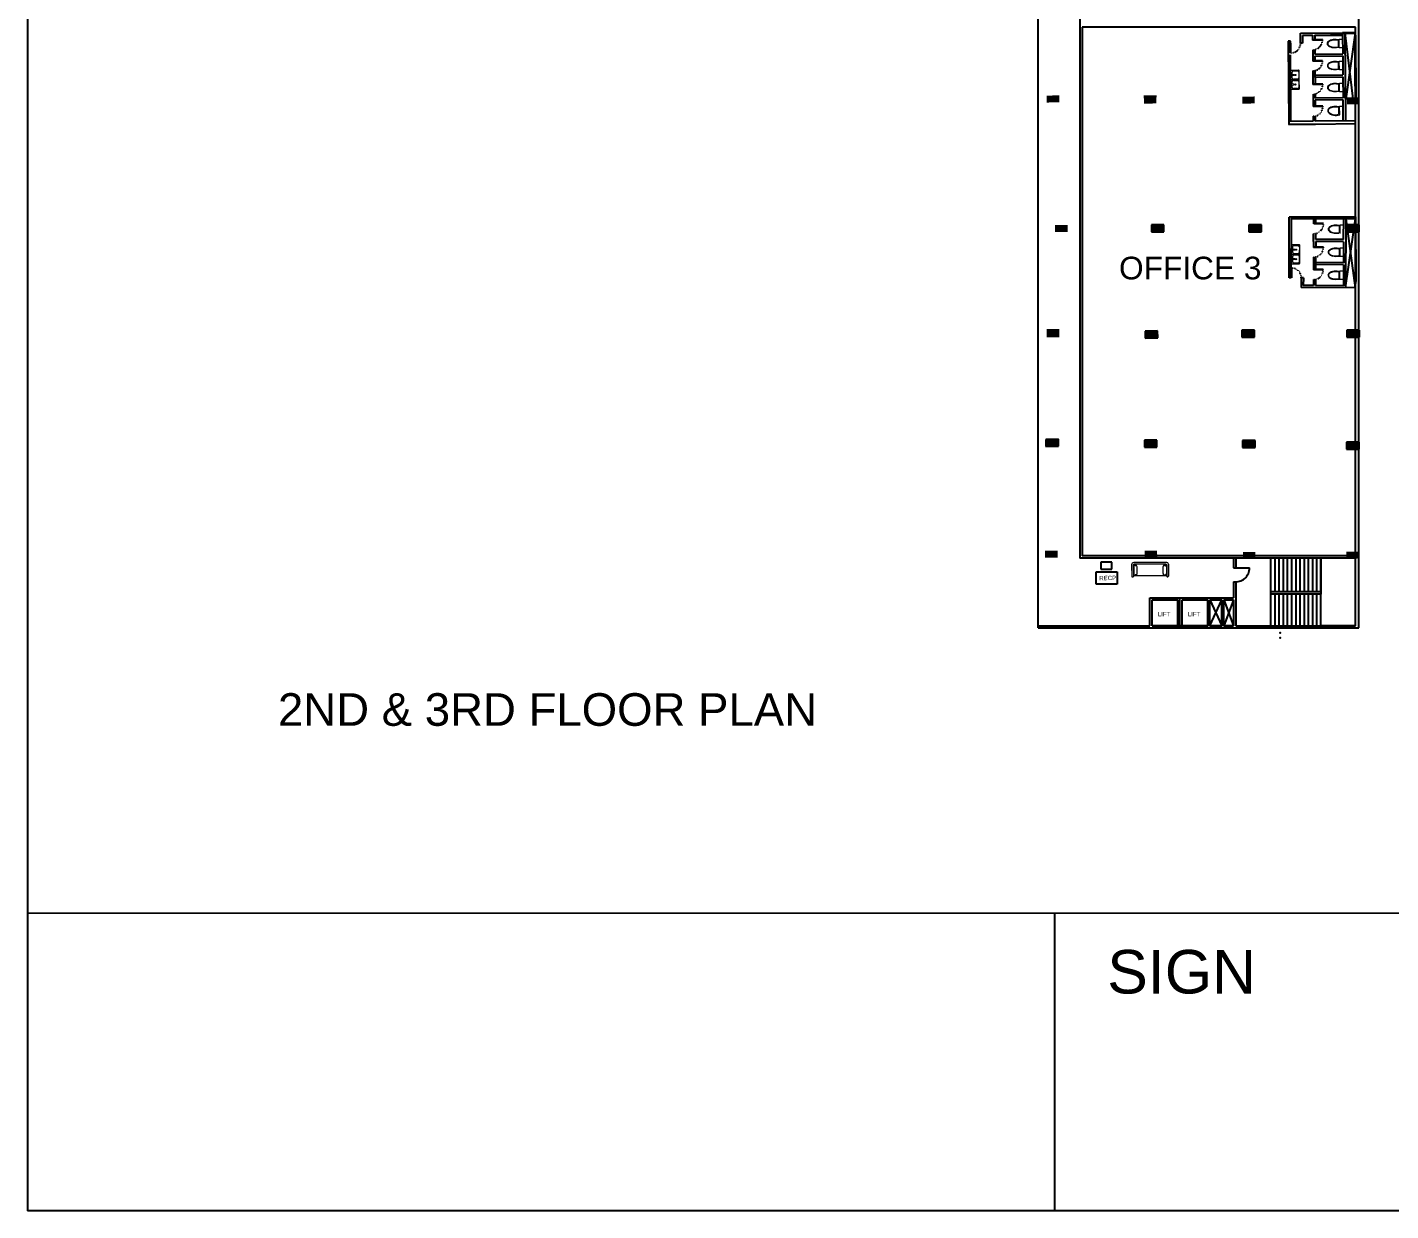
# Model space of a CAD drawing. Header units: millimetres. Extents: x 3888 to 203101, y 1597 to 141586.
# Drawn here: x 3888 to 101660, y 1597 to 86424 of the extents above; entities that cross this region are included whole.
import ezdxf

# ---------------------------------------------------------------- set-up
doc = ezdxf.new("R2010")
doc.units = ezdxf.units.MM
doc.linetypes.add('ACAD_ISO03W100', pattern=[30, 12, -18])
doc.layers.add('finiture', color=7, linetype='Continuous', lineweight=20)
doc.styles.add('DIM_FONT', font='SIMPLEX', dxfattribs={"width": 0.8})
doc.styles.get("Standard").update_dxf_attribs({"font": 'arial.ttf'})

msp = doc.modelspace()

# ---------------------------------------------------------------- hatches: boundary and pattern name
h = msp.add_hatch(color=256)
h.dxf.hatch_style = 1
h.paths.add_polyline_path([(77897, 81038), (77892, 81538), (76992, 81531), (76997, 81031)])
h = msp.add_hatch(color=256)
h.dxf.hatch_style = 1
h.paths.add_polyline_path([(84858, 80963), (84854, 81463), (83954, 81455), (83958, 80955)])
h = msp.add_hatch(color=256)
h.dxf.hatch_style = 1
h.paths.add_polyline_path([(91914, 80963), (91910, 81463), (91010, 81455), (91014, 80955)])
h = msp.add_hatch(color=256)
h.dxf.hatch_style = 1
h.paths.add_polyline_path([(99432, 80908), (99428, 81408), (98528, 81400), (98532, 80900)])
h = msp.add_hatch(color=256)
h.dxf.hatch_style = 1
h.paths.add_polyline_path([(78496, 71752), (78491, 72252), (77592, 72244), (77596, 71744)])
h = msp.add_hatch(color=256)
h.dxf.hatch_style = 1
h.paths.add_polyline_path([(85401, 71762), (85397, 72262), (84497, 72255), (84501, 71755)])
h = msp.add_hatch(color=256)
h.dxf.hatch_style = 1
h.paths.add_polyline_path([(92385, 71762), (92381, 72262), (91481, 72255), (91485, 71755)])
h = msp.add_hatch(color=256)
h.dxf.hatch_style = 1
h.paths.add_polyline_path([(99391, 71762), (99387, 72262), (98487, 72255), (98491, 71755)])
h = msp.add_hatch(color=256)
h.dxf.hatch_style = 1
h.paths.add_polyline_path([(77895, 64210), (77891, 64710), (76991, 64702), (76995, 64202)])
h = msp.add_hatch(color=256)
h.dxf.hatch_style = 1
h.paths.add_polyline_path([(84951, 64157), (84946, 64657), (84046, 64649), (84051, 64149)])
h = msp.add_hatch(color=256)
h.dxf.hatch_style = 1
h.paths.add_polyline_path([(91889, 64217), (91885, 64717), (90985, 64709), (90989, 64209)])
h = msp.add_hatch(color=256)
h.dxf.hatch_style = 1
h.paths.add_polyline_path([(99417, 64211), (99413, 64711), (98513, 64704), (98517, 64204)])
h = msp.add_hatch(color=256)
h.dxf.hatch_style = 1
h.paths.add_polyline_path([(77838, 56391), (77833, 56891), (76933, 56884), (76938, 56384)])
h = msp.add_hatch(color=256)
h.dxf.hatch_style = 1
h.paths.add_polyline_path([(84897, 56328), (84893, 56828), (83993, 56820), (83997, 56320)])
h = msp.add_hatch(color=256)
h.dxf.hatch_style = 1
h.paths.add_polyline_path([(91940, 56306), (91935, 56806), (91035, 56799), (91040, 56299)])
h = msp.add_hatch(color=256)
h.dxf.hatch_style = 1
h.paths.add_polyline_path([(99390, 56193), (99386, 56693), (98486, 56686), (98490, 56186)])
h = msp.add_hatch(color=256)
h.dxf.hatch_style = 1
h.paths.add_polyline_path([(77772, 48411), (77768, 48911), (76868, 48903), (76872, 48403)])
h = msp.add_hatch(color=256)
h.dxf.hatch_style = 1
h.paths.add_polyline_path([(84913, 48411), (84909, 48911), (84009, 48903), (84013, 48403)])
h = msp.add_hatch(color=256)
h.dxf.hatch_style = 1
h.paths.add_polyline_path([(91961, 48320), (91957, 48820), (91057, 48812), (91061, 48312)])
h = msp.add_hatch(color=256)
h.dxf.hatch_style = 1
h.paths.add_polyline_path([(99387, 48348), (99382, 48848), (98482, 48840), (98487, 48340)])

# ---------------------------------------------------------------- linework, layer by layer
for p, q in [((3888, 141586), (3914, 1597)), ((99374, 48377), (99374, 103227)), ((76374, 43377), (76374, 99997)), ((79374, 98147), (79374, 48377)), ((99144, 86424), (79524, 86424)), ((79524, 86424), (79524, 48527)), ((99144, 48527), (99144, 86424)), ((94461, 85432), (94311, 85431)), ((94311, 85431), (94352, 79450)), ((94462, 85282), (94461, 85432)), ((94491, 85282), (94462, 85282)), ((94467, 84582), (94462, 85282)), ((94462, 85282), (94462, 85282)), ((94496, 84582), (94491, 85282)), ((95186, 85994), (98206, 86016)), ((95190, 85437), (95186, 85994)), ((95190, 85437), (95188, 85437)), ((95191, 85287), (95190, 85437)), ((95339, 85289), (95191, 85287)), ((95334, 85995), (96056, 86000)), ((95335, 85845), (96057, 85850)), ((95335, 85845), (95339, 85289)), ((96057, 85850), (96060, 85505)), ((96759, 85539), (96059, 85534)), ((96760, 85510), (96060, 85505)), ((96206, 86001), (98206, 86016)), ((96207, 85851), (98207, 85866)), ((96207, 85851), (96209, 85536)), ((96760, 85510), (96759, 85539)), ((97344, 85992), (99144, 85997)), ((98399, 86017), (98206, 86016)), ((98206, 86016), (98207, 85866)), ((98207, 85866), (98217, 84516)), ((99099, 86022), (98399, 86017)), ((98444, 79717), (98399, 86017)), ((98958, 81290), (98399, 86017)), ((99099, 86022), (98433, 81286)), ((99127, 79572), (99099, 86022)), ((99144, 85847), (99158, 81197)), ((94496, 84582), (94467, 84582)), ((94491, 79681), (94468, 84450)), ((96065, 84806), (96070, 83996)), ((96215, 84823), (96217, 84502)), ((96217, 84502), (98217, 84516)), ((96218, 84352), (98218, 84366)), ((96218, 84352), (96220, 84026)), ((98218, 84366), (98227, 83016)), ((99144, 79722), (99109, 84672)), ((96770, 84030), (96070, 84025)), ((96770, 84001), (96070, 83996)), ((96075, 83296), (96082, 82323)), ((96225, 83313), (96232, 82324)), ((96770, 84001), (96770, 84030)), ((96782, 82357), (96082, 82352)), ((96782, 82328), (96082, 82323)), ((96227, 83002), (98227, 83016)), ((96229, 82852), (98228, 82866)), ((96782, 82328), (96782, 82357)), ((98228, 82866), (98239, 81366)), ((84854, 81463), (83954, 81455)), ((96087, 81623), (96094, 80742)), ((96237, 81640), (96239, 81352)), ((98239, 81366), (96239, 81352)), ((98240, 81216), (96240, 81202)), ((96240, 81202), (96243, 80772)), ((98251, 79716), (98240, 81216)), ((99119, 81289), (98433, 81286)), ((96793, 80776), (96093, 80771)), ((96794, 80747), (96094, 80742)), ((96794, 80747), (96793, 80776)), ((96101, 79692), (94333, 79680)), ((96253, 79463), (94334, 79450)), ((96099, 80042), (96101, 79692)), ((96248, 80059), (96251, 79693)), ((99144, 79722), (96251, 79693)), ((99146, 79492), (96253, 79463)), ((99144, 72847), (94367, 72813)), ((94367, 68471), (94367, 72813)), ((94509, 72712), (94488, 68470)), ((94509, 72814), (94509, 72712)), ((94509, 72712), (99145, 72725)), ((96135, 72328), (96137, 72712)), ((96835, 72353), (96135, 72357)), ((96285, 72327), (96287, 72711)), ((98280, 71201), (98287, 72722)), ((98437, 72700), (98413, 67750)), ((98437, 72700), (98413, 67750)), ((98413, 67750), (99137, 72697)), ((98437, 72700), (99114, 67747)), ((99144, 72847), (99114, 67747)), ((99144, 72847), (99124, 68047)), ((99144, 72847), (99158, 68197)), ((85397, 72262), (84497, 72255)), ((84497, 72255), (84501, 71755)), ((84501, 71755), (85401, 71762)), ((85401, 71762), (85397, 72262)), ((92381, 72262), (91481, 72255)), ((91481, 72255), (91485, 71755)), ((91485, 71755), (92385, 71762)), ((92385, 71762), (92381, 72262)), ((96129, 71062), (96132, 71628)), ((96835, 72324), (96135, 72328)), ((96280, 71211), (96282, 71643)), ((99387, 72262), (98487, 72255)), ((98487, 72255), (98491, 71755)), ((98491, 71755), (99391, 71762)), ((99391, 71762), (99387, 72262)), ((96129, 71062), (96127, 70643)), ((96827, 70669), (96127, 70672)), ((96827, 70640), (96127, 70643)), ((96279, 71061), (96277, 70642)), ((98279, 71051), (96279, 71061)), ((98280, 71201), (96280, 71211)), ((96827, 70640), (96827, 70669)), ((98279, 71051), (98271, 69551)), ((96123, 69943), (96119, 69035)), ((96273, 69959), (96269, 69063)), ((98271, 69551), (96271, 69561)), ((94517, 68470), (94367, 68471)), ((94521, 69170), (94517, 68470)), ((94550, 69170), (94521, 69170)), ((94550, 69170), (94546, 68470)), ((95246, 68467), (95245, 68317)), ((95393, 68466), (95246, 68467)), ((95393, 68466), (95391, 67915)), ((96819, 69060), (96119, 69064)), ((96819, 69031), (96119, 69035)), ((98271, 69401), (96271, 69411)), ((96819, 69031), (96819, 69060)), ((98271, 69401), (98263, 67901)), ((95243, 68317), (95240, 67766)), ((99114, 67747), (95240, 67766)), ((96113, 67912), (95391, 67915)), ((96115, 68335), (96113, 67912)), ((96265, 68350), (96263, 67911)), ((98263, 67901), (96263, 67911)), ((77891, 64710), (76991, 64702)), ((84946, 64657), (84046, 64649)), ((84046, 64649), (84051, 64149)), ((84951, 64157), (84946, 64657)), ((91885, 64717), (90985, 64709)), ((90985, 64709), (90989, 64209)), ((91889, 64217), (91885, 64717)), ((99413, 64711), (98513, 64704)), ((98513, 64704), (98517, 64204)), ((99417, 64211), (99413, 64711)), ((84051, 64149), (84951, 64157)), ((90989, 64209), (91889, 64217)), ((98517, 64204), (99417, 64211)), ((77833, 56891), (76933, 56884)), ((76933, 56884), (76938, 56384)), ((77838, 56391), (77833, 56891)), ((84893, 56828), (83993, 56820)), ((83993, 56820), (83997, 56320)), ((84897, 56328), (84893, 56828)), ((91935, 56806), (91035, 56799)), ((91035, 56799), (91040, 56299)), ((91940, 56306), (91935, 56806)), ((76938, 56384), (77838, 56391)), ((83997, 56320), (84897, 56328)), ((91040, 56299), (91940, 56306)), ((99386, 56693), (98486, 56686)), ((98486, 56686), (98490, 56186)), ((98490, 56186), (99390, 56193)), ((99390, 56193), (99386, 56693)), ((76390, 55348), (76391, 55348)), ((99144, 48377), (79374, 48377)), ((99144, 48527), (79524, 48527)), ((80871, 48078), (80871, 47578)), ((81671, 48078), (80871, 48078)), ((81671, 47578), (81671, 48078)), ((90394, 48377), (90394, 47679)), ((93044, 48377), (90544, 48377)), ((90544, 48377), (90544, 47679)), ((93944, 48377), (91444, 48377)), ((93044, 48377), (93044, 43527)), ((93344, 48377), (93344, 45952)), ((93644, 48377), (93644, 45952)), ((93944, 48377), (93944, 45952)), ((94244, 48377), (94244, 45952)), ((94544, 48377), (94544, 45952)), ((94844, 48377), (94844, 45952)), ((95144, 48377), (95144, 45952)), ((95444, 48377), (95444, 45952)), ((95744, 48377), (95744, 45952)), ((96044, 48377), (96044, 45952)), ((96344, 48377), (96344, 45952)), ((96644, 45952), (96644, 48377)), ((96644, 48377), (96644, 45802)), ((99144, 43527), (99144, 48377)), ((99374, 43377), (99374, 48377)), ((80541, 47401), (82041, 47401)), ((80541, 46501), (80541, 47401)), ((80871, 47578), (81671, 47578)), ((82041, 47401), (82041, 46501)), ((90392, 47679), (91542, 47679)), ((82041, 46501), (80541, 46501)), ((90394, 46679), (90394, 45527)), ((90544, 46670), (90544, 43527)), ((84394, 43527), (84394, 45527)), ((84394, 45527), (86544, 45527)), ((84544, 43527), (84544, 45377)), ((84544, 45377), (86394, 45377)), ((86394, 43527), (86394, 45377)), ((86544, 43527), (86544, 45527)), ((86544, 45527), (88544, 45527)), ((86544, 43527), (86544, 45527)), ((86694, 43527), (86694, 45377)), ((86694, 45377), (88544, 45377)), ((88544, 45527), (89544, 45527)), ((88544, 43527), (88544, 45377)), ((88694, 43527), (88694, 45377)), ((88694, 45377), (89544, 45377)), ((88694, 45377), (89544, 43527)), ((88694, 43527), (89544, 45377)), ((89544, 45527), (90394, 45527)), ((89544, 43527), (89544, 45377)), ((89694, 43527), (89694, 45377)), ((89694, 45377), (90394, 45377)), ((89694, 45377), (90394, 43527)), ((90394, 45377), (89694, 43527)), ((90394, 45377), (90394, 43527)), ((90394, 45377), (90394, 43527)), ((96644, 45952), (93044, 45952)), ((96644, 45802), (93044, 45802)), ((93344, 45802), (93344, 43527)), ((93644, 45802), (93644, 43527)), ((93944, 45802), (93944, 43527)), ((94244, 45802), (94244, 43527)), ((94544, 45802), (94544, 43527)), ((94844, 45802), (94844, 43527)), ((95144, 45802), (95144, 43527)), ((95444, 45802), (95444, 43527)), ((95744, 45802), (95744, 43527)), ((96044, 45802), (96044, 43527)), ((96344, 45802), (96344, 43527)), ((96644, 43527), (96644, 45802)), ((76374, 43527), (84394, 43527)), ((76374, 43377), (99374, 43377)), ((79374, 43527), (79374, 43377)), ((79374, 43377), (95741, 43377)), ((84544, 43527), (88544, 43527)), ((84544, 43527), (86394, 43527)), ((84544, 43527), (86394, 43527)), ((86394, 43527), (84544, 43527)), ((88544, 43527), (86544, 43527)), ((86694, 43527), (88544, 43527)), ((90141, 43377), (88141, 43377)), ((88694, 43527), (89544, 43527)), ((89544, 43527), (88694, 43527)), ((89694, 43527), (90394, 43527)), ((90394, 43527), (89694, 43527)), ((90544, 43527), (99144, 43527)), ((95891, 43377), (93741, 43377)), ((95891, 43377), (99374, 43377)), ((99144, 43527), (96644, 43527)), ((202763, 22926), (3910, 22901)), ((77543, 22910), (77543, 1597)), ((202702, 1597), (3914, 1597))]:
    msp.add_line(p, q)
at = {"linetype": 'ACAD_ISO03W100'}
for centre, start, end in [((94491, 85282), 270.40788, 0.40788), ((96060, 85505), 270.40788, 0.40788), ((96070, 83996), 270.40788, 0.40788), ((96082, 82323), 270.40788, 0.40788), ((96094, 80742), 270.40788, 0.40788), ((96135, 72328), 269.71799, 359.71799), ((96127, 70643), 269.71799, 359.71799), ((94546, 68470), 359.71799, 89.71799), ((96119, 69035), 269.71799, 359.71799)]:
    msp.add_arc(centre, 700, start, end, dxfattribs=at)
msp.add_arc((90527, 47686), 1015, 262.37557, 359.6426)
for p in [(93741, 43017), (93741, 42657)]:
    msp.add_point(p)
at = {"layer": 'finiture'}
for p, q in [((97885, 85521), (97962, 85522)), ((97886, 85521), (97889, 84995)), ((97961, 85576), (98209, 85578)), ((97966, 84955), (97961, 85576)), ((98209, 85578), (98214, 84957)), ((97892, 84991), (97966, 84992)), ((98214, 84957), (97966, 84955)), ((94480, 83295), (94484, 82703)), ((94522, 83338), (95057, 83342)), ((95057, 83341), (94522, 83337)), ((94594, 83035), (94593, 83211)), ((94677, 83296), (94973, 83298)), ((95058, 83214), (95061, 82792)), ((95104, 82707), (95100, 83299)), ((97897, 83945), (97973, 83945)), ((97897, 83944), (97901, 83418)), ((97903, 83415), (97977, 83415)), ((97972, 83999), (98220, 84001)), ((97977, 83379), (97972, 83999)), ((98225, 83380), (97977, 83379)), ((98220, 84001), (98225, 83380)), ((94485, 82615), (94489, 82023)), ((94527, 82661), (95062, 82665)), ((94527, 82658), (95062, 82662)), ((95062, 82661), (94527, 82658)), ((94539, 82957), (94538, 83042)), ((94543, 82277), (94543, 82362)), ((94735, 83015), (94566, 83042)), ((94567, 82957), (94736, 82987)), ((94740, 82335), (94571, 82362)), ((94572, 82277), (94741, 82307)), ((94596, 82788), (94595, 82965)), ((94599, 82355), (94598, 82531)), ((94601, 82108), (94600, 82285)), ((94977, 82707), (94681, 82704)), ((94682, 82616), (94978, 82618)), ((94736, 82987), (94735, 83015)), ((94741, 82307), (94740, 82335)), ((95063, 82535), (95066, 82112)), ((95109, 82027), (95105, 82619)), ((97908, 82370), (97984, 82370)), ((97908, 82369), (97912, 81843)), ((97984, 82424), (98232, 82426)), ((97988, 81804), (97984, 82424)), ((98232, 82426), (98236, 81805)), ((94531, 81981), (95067, 81985)), ((94982, 82027), (94686, 82024)), ((97915, 81840), (97988, 81840)), ((98236, 81805), (97988, 81804)), ((97920, 80720), (97996, 80721)), ((97920, 80719), (97924, 80193)), ((97995, 80774), (98243, 80776)), ((98000, 80154), (97995, 80774)), ((97961, 72209), (97958, 71682)), ((97960, 72209), (98037, 72209)), ((98034, 71642), (98037, 72263)), ((98037, 72263), (98285, 72261)), ((98285, 72261), (98282, 71641)), ((94529, 70785), (94526, 70193)), ((94571, 70828), (95107, 70825)), ((95107, 70825), (94571, 70827)), ((94583, 70447), (94584, 70531)), ((94611, 70447), (94781, 70474)), ((94781, 70502), (94612, 70531)), ((94639, 70277), (94640, 70454)), ((94640, 70524), (94641, 70700)), ((94726, 70784), (95022, 70783)), ((94781, 70474), (94781, 70502)), ((95106, 70698), (95104, 70275)), ((95146, 70190), (95149, 70782)), ((97952, 70559), (97950, 70032)), ((97952, 70559), (98029, 70559)), ((98026, 69992), (98029, 70613)), ((98029, 70613), (98277, 70611)), ((98277, 70611), (98274, 69991)), ((94525, 70105), (94522, 69513)), ((94564, 69471), (95100, 69468)), ((94568, 70151), (95103, 70148)), ((94568, 70148), (95103, 70145)), ((95103, 70145), (94568, 70147)), ((94580, 69767), (94580, 69851)), ((94777, 69822), (94608, 69851)), ((94608, 69767), (94777, 69794)), ((94635, 69597), (94636, 69774)), ((94637, 69844), (94638, 70020)), ((95016, 69511), (94720, 69512)), ((94722, 70104), (95018, 70103)), ((95019, 70191), (94723, 70192)), ((94777, 69794), (94777, 69822)), ((95103, 70018), (95100, 69595)), ((95142, 69510), (95145, 70102)), ((97953, 70029), (98026, 70029)), ((98274, 69991), (98026, 69992)), ((97944, 68909), (97942, 68382)), ((97944, 68909), (98021, 68909)), ((98017, 68342), (98020, 68963)), ((98020, 68963), (98269, 68962)), ((98269, 68962), (98265, 68341)), ((97944, 68379), (98018, 68379)), ((98265, 68341), (98017, 68342)), ((85599, 48063), (83239, 48054)), ((85540, 47943), (83260, 47934)), ((85720, 47943), (85723, 47074)), ((83080, 47893), (83083, 47065)), ((83123, 47025), (83163, 47025)), ((83200, 47874), (83203, 47065)), ((85603, 47103), (83203, 47094)), ((83231, 47757), (83233, 47259)), ((83473, 47260), (83471, 47758)), ((85332, 47267), (85330, 47765)), ((85570, 47766), (85572, 47268)), ((85600, 47883), (85603, 47074)), ((85643, 47034), (85683, 47034))]:
    msp.add_line(p, q, dxfattribs=at)
for centre, radius in [((94552, 83070), 28.2), ((94553, 82929), 28.2), ((94557, 82390), 28.2), ((94558, 82249), 28.2), ((94820, 83001), 42.3), ((94825, 82321), 42.3), ((94597, 70419), 28.2), ((94598, 70559), 28.2), ((94865, 70488), 42.3), ((94595, 69879), 28.2), ((94594, 69739), 28.2), ((94862, 69808), 42.3)]:
    msp.add_circle(centre, radius, dxfattribs=at)
for centre, radius, start, end in [((97268, 85253), 165, 142.80485, 180.40788), ((97268, 85253), 165, 180.40788, 218.01092), ((97449, 85116), 392, 118.67962, 142.80485), ((97448, 85393), 392, 218.01092, 242.13615), ((97268, 85253), 128, 142.80485, 180.40788), ((97268, 85253), 128, 180.40788, 218.01092), ((97449, 85116), 355, 118.67962, 142.80485), ((97448, 85393), 355, 218.01092, 242.13615), ((97571, 84894), 645, 102.96646, 118.67962), ((97571, 84894), 608, 102.96646, 118.67962), ((97566, 85617), 608, 242.13615, 257.84931), ((97652, 84541), 1007, 90.40788, 102.96646), ((97652, 84541), 970, 90.40788, 102.96646), ((97652, 84541), 1007, 77.84931, 90.40788), ((97652, 84541), 970, 77.84931, 90.40788), ((97728, 84895), 608, 75.89944, 77.84931), ((97728, 84895), 645, 75.89944, 77.84931), ((97566, 85617), 645, 242.13615, 257.84931), ((97642, 85971), 1007, 257.84931, 270.40788), ((97642, 85971), 970, 257.84931, 270.40788), ((97642, 85971), 970, 270.40788, 282.96646), ((97642, 85971), 1007, 270.40788, 282.96646), ((97723, 85618), 608, 282.96646, 284.91632), ((97723, 85618), 645, 282.96646, 284.91632), ((94522, 83295), 42.3, 90.40788, 180.40788), ((94678, 83212), 84.6, 90.40788, 180.40788), ((94974, 83214), 84.6, 0.40788, 90.40788), ((95058, 83299), 42.3, 0.40788, 90.40788), ((97280, 83677), 165, 142.80485, 180.40788), ((97280, 83677), 165, 180.40788, 218.01092), ((97461, 83539), 392, 118.67962, 142.80485), ((97459, 83817), 392, 218.01092, 242.13615), ((97280, 83677), 128, 142.80485, 180.40788), ((97280, 83677), 128, 180.40788, 218.01092), ((97461, 83539), 355, 118.67962, 142.80485), ((97459, 83817), 355, 218.01092, 242.13615), ((97582, 83318), 645, 102.96646, 118.67962), ((97577, 84040), 645, 242.13615, 257.84931), ((97582, 83318), 608, 102.96646, 118.67962), ((97577, 84040), 608, 242.13615, 257.84931), ((97663, 82964), 1007, 90.40788, 102.96646), ((97653, 84395), 1007, 257.84931, 270.40788), ((97663, 82964), 970, 90.40788, 102.96646), ((97653, 84395), 970, 257.84931, 270.40788), ((97663, 82964), 1007, 77.84931, 90.40788), ((97663, 82964), 970, 77.84931, 90.40788), ((97653, 84395), 970, 270.40788, 282.96646), ((97653, 84395), 1007, 270.40788, 282.96646), ((97740, 83319), 608, 75.89944, 77.84931), ((97735, 84041), 608, 282.96646, 284.91632), ((97740, 83319), 645, 75.89944, 77.84931), ((97735, 84041), 645, 282.96646, 284.91632), ((94526, 82703), 42.3, 180.40788, 270.40788), ((94527, 82615), 42.3, 90.40788, 180.40788), ((94681, 82789), 84.6, 180.40788, 270.40788), ((94683, 82532), 84.6, 90.40788, 180.40788), ((94977, 82791), 84.6, 270.40788, 0.40788), ((94978, 82534), 84.6, 0.40788, 90.40788), ((95062, 82707), 42.3, 270.40788, 0.40788), ((95062, 82619), 42.3, 0.40788, 90.40788), ((97291, 82102), 165, 142.80485, 180.40788), ((97472, 81964), 392, 118.67962, 142.80485), ((97291, 82102), 128, 142.80485, 180.40788), ((97472, 81964), 355, 118.67962, 142.80485), ((97593, 81743), 645, 102.96646, 118.67962), ((97593, 81743), 608, 102.96646, 118.67962), ((97675, 81389), 1007, 90.40788, 102.96646), ((97675, 81389), 970, 90.40788, 102.96646), ((97675, 81389), 1007, 77.84931, 90.40788), ((97675, 81389), 970, 77.84931, 90.40788), ((97751, 81744), 608, 75.89944, 77.84931), ((97751, 81744), 645, 75.89944, 77.84931), ((94531, 82023), 42.3, 180.40788, 270.40788), ((94686, 82109), 84.6, 180.40788, 270.40788), ((94981, 82111), 84.6, 270.40788, 0.40788), ((95067, 82027), 42.3, 270.40788, 0.40788), ((97291, 82102), 165, 180.40788, 218.01092), ((97470, 82242), 392, 218.01092, 242.13615), ((97291, 82102), 128, 180.40788, 218.01092), ((97470, 82242), 355, 218.01092, 242.13615), ((97588, 82465), 645, 242.13615, 257.84931), ((97588, 82465), 608, 242.13615, 257.84931), ((97664, 82820), 1007, 257.84931, 270.40788), ((97664, 82820), 970, 257.84931, 270.40788), ((97664, 82820), 970, 270.40788, 282.96646), ((97664, 82820), 1007, 270.40788, 282.96646), ((97746, 82466), 608, 282.96646, 284.91632), ((97746, 82466), 645, 282.96646, 284.91632), ((97303, 80452), 165, 142.80485, 180.40788), ((97303, 80452), 165, 180.40788, 218.01092), ((97484, 80315), 392, 118.67962, 142.80485), ((97722, 80825), 726, 220.78863, 292.46346), ((97303, 80452), 128, 142.80485, 180.40788), ((97303, 80452), 128, 180.40788, 218.01092), ((97484, 80315), 355, 118.67962, 142.80485), ((97690, 80793), 644, 220.72204, 291.25641), ((97605, 80093), 645, 102.96646, 118.67962), ((97605, 80093), 608, 102.96646, 118.67962), ((97686, 79739), 1007, 90.40788, 102.96646), ((97686, 79739), 970, 90.40788, 102.96646), ((97686, 79739), 1007, 77.84931, 90.40788), ((97686, 79739), 970, 77.84931, 90.40788), ((97763, 80094), 608, 75.89944, 77.84931), ((97763, 80094), 645, 75.89944, 77.84931), ((97340, 71949), 165, 142.11496, 179.71799), ((97340, 71949), 165, 179.71799, 217.32102), ((97521, 72086), 392, 217.32102, 241.44626), ((97520, 71809), 392, 117.98972, 142.11496), ((97340, 71949), 128, 142.11496, 179.71799), ((97340, 71949), 128, 179.71799, 217.32102), ((97520, 71809), 355, 117.98972, 142.11496), ((97521, 72086), 355, 217.32102, 241.44626), ((97642, 72308), 645, 241.44626, 257.15941), ((97638, 71586), 645, 102.27657, 117.98972), ((97642, 72308), 608, 241.44626, 257.15941), ((97638, 71586), 608, 102.27657, 117.98972), ((97722, 72662), 1007, 257.15941, 269.71799), ((97715, 71232), 1007, 89.71799, 102.27657), ((97722, 72662), 970, 257.15941, 269.71799), ((97715, 71232), 970, 89.71799, 102.27657), ((97722, 72662), 1007, 269.71799, 282.27657), ((97722, 72662), 970, 269.71799, 282.27657), ((97715, 71232), 1007, 77.15941, 89.71799), ((97715, 71232), 970, 77.15941, 89.71799), ((97799, 72308), 608, 282.27657, 284.22643), ((97796, 71585), 608, 75.20955, 77.15941), ((97796, 71585), 645, 75.20955, 77.15941), ((94571, 70785), 42.3, 89.71799, 179.71799), ((94725, 70700), 84.6, 89.71799, 179.71799), ((95021, 70698), 84.6, 359.71799, 89.71799), ((95106, 70782), 42.3, 359.71799, 89.71799), ((97332, 70299), 165, 142.11496, 179.71799), ((97511, 70159), 392, 117.98972, 142.11496), ((97511, 70159), 355, 117.98972, 142.11496), ((97630, 69936), 645, 102.27657, 117.98972), ((97630, 69936), 608, 102.27657, 117.98972), ((97707, 69582), 1007, 89.71799, 102.27657), ((97707, 69582), 970, 89.71799, 102.27657), ((97707, 69582), 1007, 77.15941, 89.71799), ((97707, 69582), 970, 77.15941, 89.71799), ((97788, 69935), 608, 75.20955, 77.15941), ((97788, 69935), 645, 75.20955, 77.15941), ((94565, 69513), 42.3, 179.71799, 269.71799), ((94567, 70105), 42.3, 89.71799, 179.71799), ((94568, 70193), 42.3, 179.71799, 269.71799), ((94720, 69597), 84.6, 179.71799, 269.71799), ((94722, 70020), 84.6, 89.71799, 179.71799), ((94723, 70277), 84.6, 179.71799, 269.71799), ((95016, 69596), 84.6, 269.71799, 359.71799), ((95018, 70018), 84.6, 359.71799, 89.71799), ((95019, 70276), 84.6, 269.71799, 359.71799), ((95100, 69511), 42.3, 269.71799, 359.71799), ((95103, 70191), 42.3, 269.71799, 359.71799), ((95103, 70102), 42.3, 359.71799, 89.71799), ((97332, 70299), 165, 179.71799, 217.32102), ((97513, 70436), 392, 217.32102, 241.44626), ((97332, 70299), 128, 142.11496, 179.71799), ((97332, 70299), 128, 179.71799, 217.32102), ((97513, 70436), 355, 217.32102, 241.44626), ((97634, 70658), 645, 241.44626, 257.15941), ((97634, 70658), 608, 241.44626, 257.15941), ((97714, 71012), 1007, 257.15941, 269.71799), ((97714, 71012), 970, 257.15941, 269.71799), ((97714, 71012), 970, 269.71799, 282.27657), ((97714, 71012), 1007, 269.71799, 282.27657), ((97791, 70658), 608, 282.27657, 284.22643), ((97791, 70658), 645, 282.27657, 284.22643), ((97324, 68649), 165, 142.11496, 179.71799), ((97324, 68649), 165, 179.71799, 217.32102), ((97552, 68831), 456, 218.17283, 261.24912), ((97503, 68509), 392, 117.98972, 142.11496), ((97324, 68649), 128, 142.11496, 179.71799), ((97324, 68649), 128, 179.71799, 217.32102), ((97552, 68831), 420, 218.25412, 261.57211), ((97503, 68509), 355, 117.98972, 142.11496), ((97622, 68286), 645, 102.27657, 117.98972), ((97622, 68286), 608, 102.27657, 117.98972), ((97699, 67932), 1007, 89.71799, 102.27657), ((97699, 67932), 970, 89.71799, 102.27657), ((97699, 67932), 1007, 77.15941, 89.71799), ((97699, 67932), 970, 77.15941, 89.71799), ((97780, 68285), 608, 75.20955, 77.15941), ((97780, 68285), 645, 75.20955, 77.15941), ((97706, 69362), 1007, 257.15941, 269.71799), ((97706, 69362), 970, 257.15941, 269.71799), ((97706, 69362), 970, 269.71799, 282.27657), ((97706, 69362), 1007, 269.71799, 282.27657), ((97783, 69008), 608, 282.27657, 284.22643), ((97783, 69008), 645, 282.27657, 284.22643), ((83240, 47894), 160, 90.21092, 180.21092), ((83260, 47874), 60, 90.21092, 180.21092), ((85540, 47883), 60, 0.21092, 90.21092), ((85600, 47943), 120, 0.21092, 90.21092), ((83123, 47065), 40, 180.21092, 270.21092), ((83163, 47065), 40, 270.21092, 0.21092), ((83351, 47758), 120, 0.21092, 180.21092), ((83353, 47260), 120, 180.21092, 0.21092), ((83340, 47821), 50.2, 99.57043, 145.60674), ((83342, 47197), 50.2, 214.81509, 260.8514), ((83352, 47838), 30.9, 119.00893, 189.09893), ((83355, 47179), 30.9, 171.3229, 241.41291), ((83354, 47888), 28.1, 205.88948, 331.54651), ((83356, 47130), 28.1, 28.87532, 154.53236), ((83365, 47844), 23.5, 136.00332, 216.07308), ((83368, 47174), 23.5, 144.34876, 224.41851), ((83373, 47856), 15.8, 164.39478, 278.97901), ((83375, 47162), 15.8, 81.44282, 196.02705), ((83384, 47871), 10.9, 192.75866, 303.89823), ((83387, 47147), 10.9, 56.5236, 167.66317), ((85450, 47765), 120, 0.21092, 180.21092), ((85452, 47267), 120, 180.21092, 0.21092), ((85416, 47878), 10.9, 236.5236, 347.66317), ((85418, 47154), 10.9, 12.75866, 123.89823), ((85446, 47896), 28.1, 208.87532, 334.53236), ((85449, 47137), 28.1, 25.88948, 151.54651), ((85427, 47863), 15.8, 261.44282, 16.02705), ((85430, 47169), 15.8, 344.39478, 98.97901), ((85435, 47852), 23.5, 324.34876, 44.41851), ((85438, 47181), 23.5, 316.00332, 36.07308), ((85448, 47846), 30.9, 351.3229, 61.41291), ((85450, 47187), 30.9, 299.00893, 9.09893), ((85460, 47829), 50.2, 34.81509, 80.8514), ((85463, 47204), 50.2, 279.57043, 325.60674), ((85643, 47074), 40, 180.21092, 270.21092), ((85683, 47074), 40, 270.21092, 0.21092)]:
    msp.add_arc(centre, radius, start, end, dxfattribs=at)

# ---------------------------------------------------------------- texts
for s, height, p in [('OFFICE 3', 1625.3, (82174, 68354)), ('LIFT', 311.9, (84963, 44208)), ('LIFT', 311.9, (87113, 44208)), ('2ND & 3RD FLOOR PLAN', 2338.05, (21866, 36354)), ('SIGN', 3123.8, (81333, 17165))]:
    msp.add_text(s, height=height).set_placement(p)
msp.add_text('RECP', height=311.9, rotation=0.89615).set_placement((80761, 46786))
at = {"layer": 'finiture', "style": 'DIM_FONT', "width": 0.8, "flags": 9}
for tag, p, s, rotation in [('YSIZE', (94482, 82999), '491', 0.40788), ('XSIZE', (94482, 82999), '450', 0.40788), ('YSIZE', (94487, 82319), '491', 0.40788), ('XSIZE', (94487, 82319), '450', 0.40788), ('YSIZE', (94527, 70489), '491', 359.71799), ('XSIZE', (94527, 70489), '450', 359.71799), ('YSIZE', (94524, 69809), '491', 359.71799), ('XSIZE', (94524, 69809), '450', 359.71799)]:
    msp.add_attdef(tag, p, s, height=0.689, rotation=rotation, dxfattribs=at)

doc.saveas('drawing.dxf')
